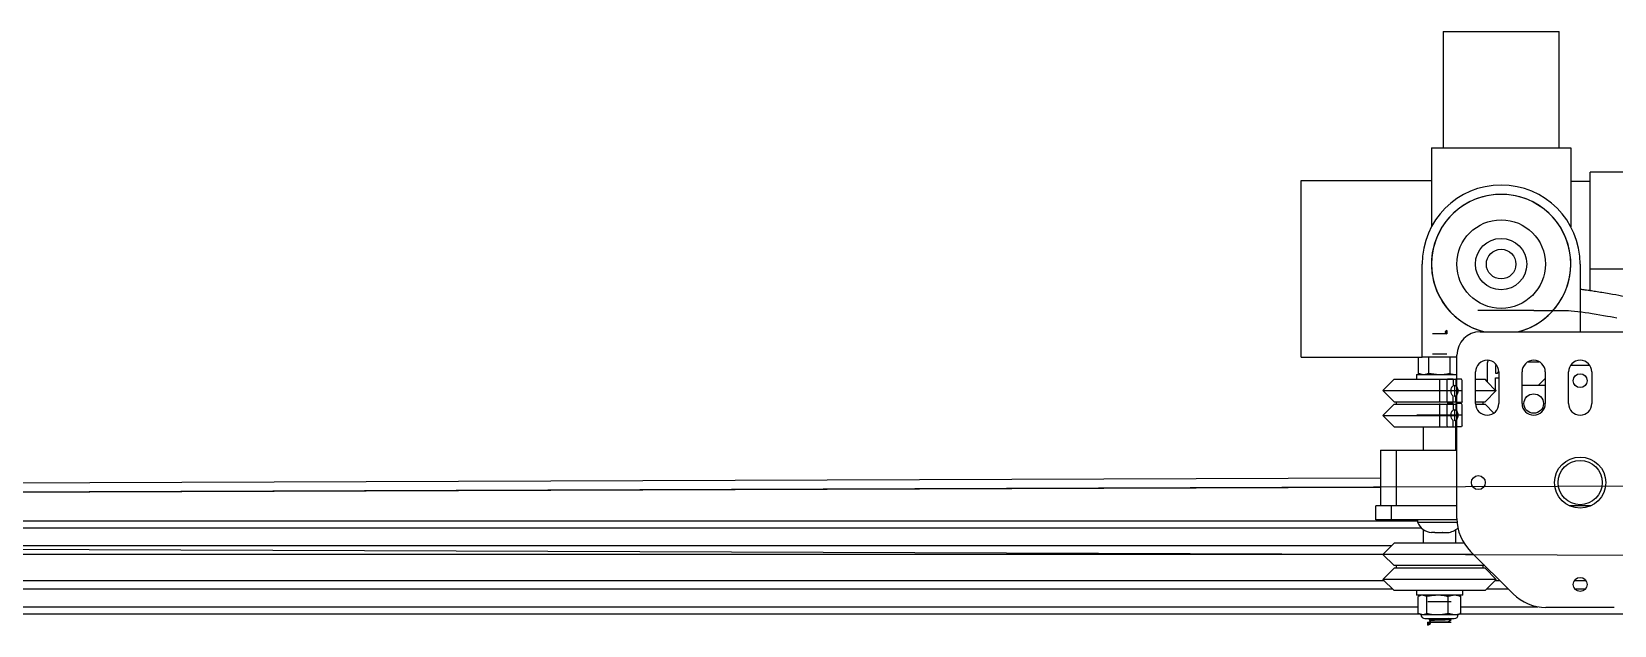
# Model space of a CAD drawing. Header units: millimetres. Extents: x 15 to 1184, y 5 to 836.
# Drawn here: x 290.37 to 324.42, y 455.43 to 468.2 of the extents above; entities that cross this region are included whole.
import ezdxf

# ---------------------------------------------------------------- set-up
doc = ezdxf.new("R2010")
doc.units = ezdxf.units.MM
doc.header["$PDSIZE"] = -1
doc.linetypes.add('CENTERX2', pattern=[20.32, 12.7, -2.54, 2.54, -2.54])

msp = doc.modelspace()

# ---------------------------------------------------------------- linework, layer by layer
at = {"color": 7, "linetype": 'Continuous', "lineweight": 25}
for p, q in [((320.733, 468.197), (320.733, 465.697)), ((320.733, 468.197), (323.233, 468.197)), ((323.233, 465.697), (323.233, 468.197)), ((320.483, 465.697), (323.483, 465.697)), ((320.483, 465.697), (320.483, 463.997)), ((323.483, 465.697), (323.483, 463.997)), ((325.483, 465.172), (323.895, 465.172)), ((323.895, 463.097), (323.895, 465.172)), ((317.683, 464.997), (320.483, 464.997)), ((317.683, 461.197), (317.683, 464.997)), ((323.895, 464.972), (323.483, 464.972)), ((320.283, 461.197), (320.283, 463.197)), ((323.683, 463.197), (323.683, 461.74)), ((323.895, 462.623), (323.895, 463.097)), ((323.895, 463.097), (325.483, 463.097)), ((321.533, 461.74), (325.253, 461.74)), ((317.683, 461.197), (320.283, 461.197)), ((320.197, 461.197), (320.197, 460.849)), ((321.033, 461.197), (320.283, 461.197)), ((320.417, 461.197), (320.417, 460.849)), ((320.879, 461.197), (320.879, 460.849)), ((321.033, 457.725), (321.033, 461.24)), ((321.683, 461.047), (321.683, 460.661)), ((322.562, 461.097), (322.803, 461.097)), ((319.682, 460.72), (319.439, 460.477)), ((319.682, 460.72), (321.036, 460.72)), ((320.159, 460.82), (320.159, 460.72)), ((320.159, 460.82), (321.033, 460.82)), ((320.189, 460.852), (320.259, 460.82)), ((320.197, 460.849), (320.307, 460.82)), ((320.417, 460.849), (320.648, 460.82)), ((320.424, 460.826), (320.434, 460.82)), ((321, 460.82), (321.033, 460.826)), ((321.433, 460.197), (321.433, 460.878)), ((321.434, 460.72), (321.636, 460.72)), ((321.683, 460.673), (321.636, 460.72)), ((321.89, 461.017), (321.863, 461.017)), ((321.863, 461.017), (321.863, 460.854)), ((321.863, 460.854), (321.903, 460.854)), ((321.863, 460.747), (321.933, 460.747)), ((321.863, 460.481), (321.863, 460.747)), ((321.903, 460.854), (321.933, 460.884)), ((321.933, 460.878), (321.933, 460.197)), ((322.433, 460.197), (322.433, 460.878)), ((322.933, 460.738), (322.782, 460.587)), ((322.933, 460.878), (322.933, 460.197)), ((323.433, 460.197), (323.433, 460.878)), ((323.89, 461.017), (323.475, 461.017)), ((323.933, 460.878), (323.933, 460.197)), ((319.439, 460.477), (319.681, 460.236)), ((319.439, 460.477), (321.033, 460.477)), ((321.433, 460.477), (321.485, 460.477)), ((321.485, 460.477), (321.878, 460.477)), ((321.637, 460.236), (321.878, 460.477)), ((321.683, 460.661), (321.863, 460.481)), ((321.878, 460.477), (321.863, 460.493)), ((322.933, 460.587), (322.433, 460.587)), ((322.567, 460.372), (322.508, 460.313)), ((319.681, 460.181), (319.439, 459.939)), ((319.681, 460.236), (321.033, 460.236)), ((319.681, 460.181), (321.033, 460.181)), ((319.721, 460.236), (319.721, 460.181)), ((321.433, 460.236), (321.637, 460.236)), ((321.433, 460.181), (321.637, 460.181)), ((321.596, 460.181), (321.596, 460.236)), ((321.826, 459.992), (321.637, 460.181)), ((319.439, 459.939), (319.682, 459.697)), ((319.439, 459.939), (321.033, 459.939)), ((319.682, 459.697), (321.036, 459.697)), ((320.309, 459.697), (320.309, 459.197)), ((321.009, 459.197), (321.009, 459.697)), ((319.387, 459.197), (319.387, 457.997)), ((319.387, 459.197), (319.723, 459.197)), ((319.723, 459.197), (319.723, 457.997)), ((319.723, 459.197), (321.033, 459.197)), ((272.245, 458.427), (319.387, 458.597)), ((272.245, 458.227), (319.387, 458.397)), ((319.287, 457.697), (319.287, 457.997)), ((319.623, 457.997), (319.287, 457.997)), ((319.623, 457.697), (319.623, 457.997)), ((321.033, 457.997), (319.623, 457.997)), ((323.912, 457.997), (323.453, 457.997)), ((272.245, 457.677), (320.184, 457.677)), ((319.623, 457.697), (319.287, 457.697)), ((321.033, 457.697), (319.623, 457.697)), ((320.184, 457.697), (320.184, 457.647)), ((320.184, 457.647), (321.035, 457.647)), ((320.309, 457.485), (320.309, 457.197)), ((320.552, 457.422), (320.486, 457.422)), ((320.553, 457.422), (320.552, 457.422)), ((320.554, 457.422), (320.553, 457.422)), ((320.554, 457.422), (320.723, 457.422)), ((320.725, 457.422), (320.723, 457.422)), ((320.727, 457.422), (320.723, 457.422)), ((320.726, 457.422), (320.725, 457.422)), ((320.726, 457.422), (320.829, 457.422)), ((320.83, 457.422), (320.829, 457.422)), ((320.83, 457.422), (320.831, 457.422)), ((320.83, 457.422), (320.83, 457.422)), ((321.009, 457.197), (321.009, 457.485)), ((272.245, 457.141), (319.626, 457.141)), ((272.245, 456.961), (319.446, 456.961)), ((319.682, 457.197), (319.439, 456.954)), ((319.439, 456.954), (319.681, 456.713)), ((320.866, 456.954), (319.439, 456.954)), ((320.825, 457.197), (319.682, 457.197)), ((321.183, 457.197), (320.825, 457.197)), ((321.389, 456.954), (320.866, 456.954)), ((322.24, 456.104), (321.325, 457.018)), ((319.681, 456.658), (319.439, 456.416)), ((320.825, 456.713), (319.681, 456.713)), ((320.825, 456.658), (319.681, 456.658)), ((319.721, 456.713), (319.721, 456.658)), ((321.631, 456.713), (320.825, 456.713)), ((321.637, 456.658), (320.825, 456.658)), ((321.596, 456.658), (321.596, 456.713)), ((321.878, 456.416), (321.637, 456.658)), ((272.245, 456.393), (319.463, 456.393)), ((319.439, 456.416), (319.682, 456.174)), ((320.866, 456.416), (319.439, 456.416)), ((321.878, 456.416), (320.866, 456.416)), ((321.636, 456.174), (321.878, 456.416)), ((321.855, 456.393), (321.951, 456.393)), ((323.56, 456.393), (323.805, 456.393)), ((272.245, 456.213), (319.643, 456.213)), ((320.825, 456.174), (319.682, 456.174)), ((320.159, 456.174), (320.159, 456.074)), ((320.659, 456.074), (320.159, 456.074)), ((320.221, 456.054), (320.199, 456.045)), ((320.199, 455.686), (320.199, 456.045)), ((320.259, 456.074), (320.22, 456.056)), ((320.387, 456.045), (320.293, 456.074)), ((320.387, 455.686), (320.387, 456.045)), ((320.42, 456.074), (320.409, 456.068)), ((321.159, 456.074), (320.659, 456.074)), ((321.636, 456.174), (320.825, 456.174)), ((320.846, 455.686), (320.846, 456.045)), ((320.857, 456.067), (320.868, 456.074)), ((321.118, 456.045), (320.982, 456.074)), ((321.097, 456.056), (321.059, 456.074)), ((321.096, 456.054), (321.118, 456.045)), ((321.118, 455.686), (321.118, 456.045)), ((321.159, 456.074), (321.159, 456.174)), ((321.675, 456.213), (322.131, 456.213)), ((323.566, 456.213), (323.799, 456.213)), ((272.245, 455.677), (320.209, 455.677)), ((320.199, 455.686), (320.293, 455.657)), ((320.219, 455.675), (320.259, 455.657)), ((320.259, 455.657), (320.293, 455.657)), ((320.293, 455.657), (320.617, 455.657)), ((320.617, 455.657), (320.982, 455.657)), ((320.846, 455.686), (320.982, 455.657)), ((320.982, 455.657), (321.059, 455.657)), ((321.059, 455.657), (321.098, 455.675)), ((321.118, 455.686), (321.096, 455.679)), ((321.108, 455.677), (326.269, 455.677)), ((324.418, 455.811), (322.947, 455.811)), ((320.342, 455.574), (320.975, 455.574)), ((320.462, 455.538), (320.444, 455.528)), ((320.444, 455.526), (320.486, 455.497)), ((320.461, 455.547), (320.461, 455.537)), ((320.659, 455.497), (320.486, 455.497)), ((320.831, 455.497), (320.659, 455.497)), ((320.831, 455.497), (320.905, 455.548))]:
    msp.add_line(p, q, dxfattribs=at)
at = {"color": 7, "linetype": 'Continuous'}
for p, q in [((322.683, 462.197), (321.483, 462.197)), ((320.811, 461.767), (320.779, 461.737)), ((320.811, 461.767), (320.779, 461.737)), ((320.779, 461.737), (320.779, 461.727)), ((320.779, 461.737), (320.779, 461.727)), ((320.779, 461.727), (320.811, 461.697)), ((320.779, 461.727), (320.811, 461.697)), ((320.811, 461.767), (320.811, 461.697)), ((320.811, 461.767), (320.811, 461.697)), ((320.826, 460.72), (320.811, 460.695)), ((320.826, 460.72), (320.811, 460.695)), ((320.811, 460.695), (320.811, 460.245)), ((320.811, 460.695), (320.811, 460.245)), ((320.949, 460.72), (320.826, 460.72)), ((320.949, 460.72), (320.826, 460.72)), ((320.949, 460.72), (320.949, 460.581)), ((320.949, 460.72), (320.949, 460.581)), ((321.131, 460.72), (321.008, 460.72)), ((321.008, 460.72), (321.008, 460.581)), ((321.131, 460.72), (321.008, 460.72)), ((321.008, 460.72), (321.008, 460.581)), ((321.146, 460.695), (321.131, 460.72)), ((321.146, 460.695), (321.131, 460.72)), ((321.146, 460.245), (321.146, 460.695)), ((321.146, 460.245), (321.146, 460.695)), ((320.949, 460.22), (320.949, 460.359)), ((320.949, 460.22), (320.949, 460.359)), ((320.979, 460.591), (320.979, 460.348)), ((320.979, 460.591), (320.979, 460.348)), ((321.008, 460.22), (321.008, 460.359)), ((321.008, 460.22), (321.008, 460.359)), ((320.811, 460.245), (320.826, 460.22)), ((320.811, 460.245), (320.826, 460.22)), ((320.826, 460.197), (320.811, 460.172)), ((320.826, 460.197), (320.811, 460.172)), ((320.811, 460.172), (320.811, 459.722)), ((320.811, 460.172), (320.811, 459.722)), ((320.826, 460.22), (320.949, 460.22)), ((320.826, 460.22), (320.949, 460.22)), ((320.949, 460.197), (320.826, 460.197)), ((320.949, 460.197), (320.826, 460.197)), ((320.949, 460.197), (320.949, 460.058)), ((320.949, 460.197), (320.949, 460.058)), ((320.979, 460.068), (320.979, 459.825)), ((320.979, 460.068), (320.979, 459.825)), ((321.131, 460.22), (321.008, 460.22)), ((321.131, 460.22), (321.008, 460.22)), ((321.131, 460.197), (321.008, 460.197)), ((321.008, 460.197), (321.008, 460.058)), ((321.131, 460.197), (321.008, 460.197)), ((321.008, 460.197), (321.008, 460.058)), ((321.146, 460.245), (321.131, 460.22)), ((321.146, 460.245), (321.131, 460.22)), ((321.146, 460.172), (321.131, 460.197)), ((321.146, 460.172), (321.131, 460.197)), ((321.146, 459.722), (321.146, 460.172)), ((321.146, 459.722), (321.146, 460.172)), ((320.811, 459.722), (320.826, 459.697)), ((320.811, 459.722), (320.826, 459.697)), ((320.826, 459.697), (320.949, 459.697)), ((320.826, 459.697), (320.949, 459.697)), ((320.949, 459.697), (320.949, 459.836)), ((320.949, 459.697), (320.949, 459.836)), ((321.008, 459.697), (321.008, 459.836)), ((321.008, 459.697), (321.008, 459.836)), ((321.131, 459.697), (321.008, 459.697)), ((321.131, 459.697), (321.008, 459.697)), ((321.146, 459.722), (321.131, 459.697)), ((321.146, 459.722), (321.131, 459.697)), ((362.306, 458.552), (258.433, 458.177)), ((362.306, 458.552), (258.433, 458.177)), ((258.433, 457.177), (362.306, 456.802)), ((258.433, 457.177), (362.306, 456.802)), ((320.461, 455.467), (320.409, 455.497)), ((320.409, 455.427), (320.409, 455.497)), ((320.461, 455.467), (320.409, 455.497)), ((320.409, 455.427), (320.409, 455.497)), ((320.409, 455.427), (320.461, 455.457)), ((320.409, 455.427), (320.461, 455.457)), ((320.461, 455.457), (320.461, 455.467)), ((320.461, 455.457), (320.461, 455.467))]:
    msp.add_line(p, q, dxfattribs=at)
at = {"color": 7, "linetype": 'CENTERX2'}
for p, q in [((320.811, 461.732), (320.779, 461.732)), ((320.811, 461.732), (320.779, 461.732)), ((320.795, 461.752), (320.795, 461.712)), ((320.795, 461.752), (320.795, 461.712)), ((320.811, 461.697), (320.506, 461.697)), ((320.811, 461.697), (320.506, 461.697)), ((320.811, 461.257), (320.506, 461.257)), ((320.811, 461.257), (320.506, 461.257)), ((320.659, 460.72), (320.659, 460.22)), ((320.659, 460.72), (320.659, 460.22)), ((321.146, 460.47), (320.171, 460.47)), ((321.146, 460.47), (320.171, 460.47)), ((320.979, 460.47), (320.811, 460.47)), ((320.979, 460.47), (320.811, 460.47)), ((321.146, 460.47), (320.979, 460.47)), ((321.146, 460.47), (320.979, 460.47)), ((320.659, 460.197), (320.659, 459.697)), ((320.659, 460.197), (320.659, 459.697)), ((321.146, 459.947), (320.171, 459.947)), ((321.146, 459.947), (320.171, 459.947)), ((320.979, 459.947), (320.811, 459.947)), ((320.979, 459.947), (320.811, 459.947)), ((321.146, 459.947), (320.979, 459.947)), ((321.146, 459.947), (320.979, 459.947)), ((320.409, 455.937), (320.909, 455.937)), ((320.409, 455.937), (320.909, 455.937)), ((320.409, 455.497), (320.909, 455.497)), ((320.409, 455.497), (320.909, 455.497)), ((320.409, 455.462), (320.461, 455.462)), ((320.409, 455.462), (320.461, 455.462)), ((320.435, 455.442), (320.435, 455.482)), ((320.435, 455.442), (320.435, 455.482))]:
    msp.add_line(p, q, dxfattribs=at)
at = {"color": 8, "linetype": 'Continuous', "lineweight": 25}
for p, q in [((272.245, 457.527), (320.26, 457.527)), ((272.245, 455.827), (320.199, 455.827)), ((321.118, 455.827), (322.769, 455.827))]:
    msp.add_line(p, q, dxfattribs=at)
at = {"color": 7, "linetype": 'Continuous', "flags": 128}
for points in [[(322.683, 462.197), (322.786, 462.197), (322.879, 462.197), (322.96, 462.198), (323.031, 462.198), (323.094, 462.199), (323.149, 462.199), (323.197, 462.2), (323.253, 462.201), (323.3, 462.201), (323.341, 462.201), (323.379, 462.2), (323.433, 462.198), (323.492, 462.193), (323.558, 462.187), (323.631, 462.178), (323.71, 462.168), (323.794, 462.157), (323.868, 462.146), (323.944, 462.134), (324.024, 462.121), (324.105, 462.108), (324.188, 462.094), (324.272, 462.08), (324.339, 462.068), (324.406, 462.056), (324.473, 462.044)], [(320.949, 460.359), (320.931, 460.377), (320.917, 460.403), (320.908, 460.435), (320.905, 460.47), (320.908, 460.504), (320.917, 460.536), (320.931, 460.562), (320.949, 460.581)], [(320.949, 460.359), (320.931, 460.377), (320.917, 460.403), (320.908, 460.435), (320.905, 460.47), (320.908, 460.504), (320.917, 460.536), (320.931, 460.562), (320.949, 460.581)], [(320.979, 460.591), (321.007, 460.582), (321.031, 460.555), (321.047, 460.516), (321.052, 460.47), (321.047, 460.423), (321.031, 460.384), (321.007, 460.358), (320.979, 460.348)], [(320.979, 460.591), (321.007, 460.582), (321.031, 460.555), (321.047, 460.516), (321.052, 460.47), (321.047, 460.423), (321.031, 460.384), (321.007, 460.358), (320.979, 460.348)], [(321.008, 460.581), (321.026, 460.562), (321.04, 460.536), (321.049, 460.504), (321.052, 460.47), (321.049, 460.435), (321.04, 460.403), (321.026, 460.377), (321.008, 460.359)], [(321.008, 460.581), (321.026, 460.562), (321.04, 460.536), (321.049, 460.504), (321.052, 460.47), (321.049, 460.435), (321.04, 460.403), (321.026, 460.377), (321.008, 460.359)], [(320.949, 459.836), (320.931, 459.854), (320.917, 459.88), (320.908, 459.912), (320.905, 459.947), (320.908, 459.981), (320.917, 460.013), (320.931, 460.039), (320.949, 460.058)], [(320.949, 459.836), (320.931, 459.854), (320.917, 459.88), (320.908, 459.912), (320.905, 459.947), (320.908, 459.981), (320.917, 460.013), (320.931, 460.039), (320.949, 460.058)], [(320.979, 460.068), (321.007, 460.059), (321.031, 460.032), (321.047, 459.993), (321.052, 459.947), (321.047, 459.9), (321.031, 459.861), (321.007, 459.835), (320.979, 459.825)], [(320.979, 460.068), (321.007, 460.059), (321.031, 460.032), (321.047, 459.993), (321.052, 459.947), (321.047, 459.9), (321.031, 459.861), (321.007, 459.835), (320.979, 459.825)], [(321.008, 460.058), (321.026, 460.039), (321.04, 460.013), (321.049, 459.981), (321.052, 459.947), (321.049, 459.912), (321.04, 459.88), (321.026, 459.854), (321.008, 459.836)], [(321.008, 460.058), (321.026, 460.039), (321.04, 460.013), (321.049, 459.981), (321.052, 459.947), (321.049, 459.912), (321.04, 459.88), (321.026, 459.854), (321.008, 459.836)]]:
    msp.add_lwpolyline(points, dxfattribs=at)
at = {"color": 7, "linetype": 'Continuous', "lineweight": 25}
for centre, radius in [((321.983, 463.197), 0.953), ((321.983, 463.197), 0.553), ((321.983, 463.197), 0.318), ((323.683, 460.689), 0.15), ((322.683, 460.197), 0.21), ((323.683, 458.497), 0.55), ((321.492, 458.497), 0.15), ((323.683, 458.497), 0.476), ((323.683, 456.307), 0.15)]:
    msp.add_circle(centre, radius, dxfattribs=at)
for centre, radius, start, end in [((321.983, 463.197), 1.7, 0, 180), ((321.983, 463.197), 1.5, 283.7521, 180), ((321.983, 463.197), 1.5, 0, 256.2479), ((321.983, 463.197), 1.5, 180, 256.2479), ((321.983, 463.197), 1.5, 283.7521, 0), ((321.533, 461.24), 0.5, 90, 180), ((321.683, 460.878), 0.25, 0, 180), ((321.833, 461.047), 0.15, 147.7997, 180), ((322.683, 460.878), 0.25, 0, 180), ((323.683, 460.878), 0.25, 0, 180), ((321.683, 460.197), 0.25, 180, 0), ((322.683, 460.197), 0.25, 180, 0), ((323.683, 460.197), 0.25, 180, 0), ((320.509, 457.769), 0.347, 200.6097, 266.2885), ((322.033, 457.725), 1, 180, 225), ((320.809, 457.769), 0.347, 273.7115, 315.7652), ((322.947, 456.811), 1, 225, 270), ((320.342, 455.657), 0.0833, 180, 270), ((320.975, 455.657), 0.0833, 270, 0)]:
    msp.add_arc(centre, radius, start, end, dxfattribs=at)
for points, knots in [([(325.572, 462.321), (325.559, 462.324), (325.529, 462.329), (325.468, 462.341), (325.392, 462.356), (325.305, 462.373), (325.203, 462.392), (325.077, 462.416), (324.935, 462.443), (324.769, 462.474), (324.576, 462.51), (324.365, 462.547), (324.165, 462.581), (324.025, 462.603), (323.923, 462.619), (323.847, 462.63), (323.781, 462.638), (323.724, 462.647), (323.687, 462.652), (323.683, 462.652)], [0, 0, 0, 0, 0.069107, 0.169909, 0.262072, 0.346246, 0.435747, 0.527127, 0.616991, 0.689097, 0.770368, 0.856357, 0.897403, 0.930842, 0.956803, 0.965738, 0.979205, 0.997291, 1, 1, 1, 1]), ([(320.307, 460.82), (320.324, 460.821), (320.361, 460.824), (320.398, 460.84), (320.417, 460.849)], [0, 0, 0, 0, 0.461737, 1, 1, 1, 1]), ([(320.648, 460.82), (320.684, 460.821), (320.762, 460.824), (320.838, 460.84), (320.879, 460.849)], [0, 0, 0, 0, 0.461748, 1, 1, 1, 1]), ([(320.884, 460.82), (320.883, 460.82), (320.874, 460.825), (320.865, 460.831), (320.857, 460.836)], [0, 0, 0, 0, 0.091658, 1, 1, 1, 1]), ([(320.879, 460.849), (320.895, 460.842), (320.935, 460.825), (320.975, 460.822), (321, 460.82)], [0, 0, 0, 0, 0.401666, 1, 1, 1, 1]), ([(320.617, 456.074), (320.559, 456.07), (320.482, 456.066), (320.406, 456.049), (320.387, 456.045)], [0, 0, 0, 0, 0.7450485, 1, 1, 1, 1]), ([(320.846, 456.045), (320.816, 456.051), (320.74, 456.068), (320.663, 456.072), (320.617, 456.074)], [0, 0, 0, 0, 0.401703, 1, 1, 1, 1]), ([(320.982, 456.074), (320.961, 456.072), (320.915, 456.07), (320.87, 456.054), (320.846, 456.045)], [0, 0, 0, 0, 0.461741, 1, 1, 1, 1]), ([(320.293, 455.657), (320.308, 455.658), (320.339, 455.661), (320.37, 455.677), (320.387, 455.686)], [0, 0, 0, 0, 0.461746, 1, 1, 1, 1]), ([(320.387, 455.686), (320.406, 455.681), (320.482, 455.664), (320.559, 455.66), (320.617, 455.657)], [0, 0, 0, 0, 0.2549515, 1, 1, 1, 1]), ([(320.617, 455.657), (320.663, 455.659), (320.74, 455.663), (320.816, 455.679), (320.846, 455.686)], [0, 0, 0, 0, 0.598297, 1, 1, 1, 1]), ([(320.982, 455.657), (321.003, 455.658), (321.049, 455.661), (321.094, 455.677), (321.118, 455.686)], [0, 0, 0, 0, 0.4617465, 1, 1, 1, 1]), ([(320.41, 455.576), (320.418, 455.571), (320.435, 455.561), (320.452, 455.551), (320.461, 455.546)], [0, 0, 0, 0, 0.512544, 1, 1, 1, 1]), ([(320.905, 455.549), (320.905, 455.549), (320.909, 455.548), (320.89, 455.546), (320.847, 455.544), (320.782, 455.541), (320.705, 455.539), (320.624, 455.536), (320.55, 455.534), (320.49, 455.532), (320.454, 455.529), (320.439, 455.528), (320.444, 455.527), (320.445, 455.527)], [0, 0, 0, 0, 0.002318, 0.11931, 0.231401, 0.343477, 0.455717, 0.56318, 0.670412, 0.777785, 0.880714, 0.983107, 1, 1, 1, 1]), ([(320.461, 455.547), (320.463, 455.548), (320.469, 455.551), (320.515, 455.557), (320.581, 455.561), (320.658, 455.567), (320.723, 455.571), (320.752, 455.573), (320.76, 455.574)], [0, 0, 0, 0, 0.183925, 0.372697, 0.554001, 0.741116, 0.928257, 1, 1, 1, 1]), ([(320.464, 455.538), (320.467, 455.539), (320.472, 455.542), (320.515, 455.547), (320.581, 455.551), (320.659, 455.557), (320.737, 455.562), (320.801, 455.566), (320.842, 455.571), (320.847, 455.573), (320.849, 455.574)], [0, 0, 0, 0, 0.10377, 0.244886, 0.380419, 0.520295, 0.660192, 0.795725, 0.936841, 1, 1, 1, 1]), ([(320.903, 455.544), (320.894, 455.549), (320.878, 455.559), (320.861, 455.569), (320.852, 455.574)], [0, 0, 0, 0, 0.499956, 1, 1, 1, 1])]:
    msp.add_open_spline(points, degree=3, knots=knots, dxfattribs=at)
at = {"color": 7, "linetype": 'Continuous'}
for p in [(320.811, 460.47), (320.811, 460.47), (320.811, 459.947), (320.811, 459.947)]:
    msp.add_point(p, dxfattribs=at)

doc.saveas('drawing.dxf')
